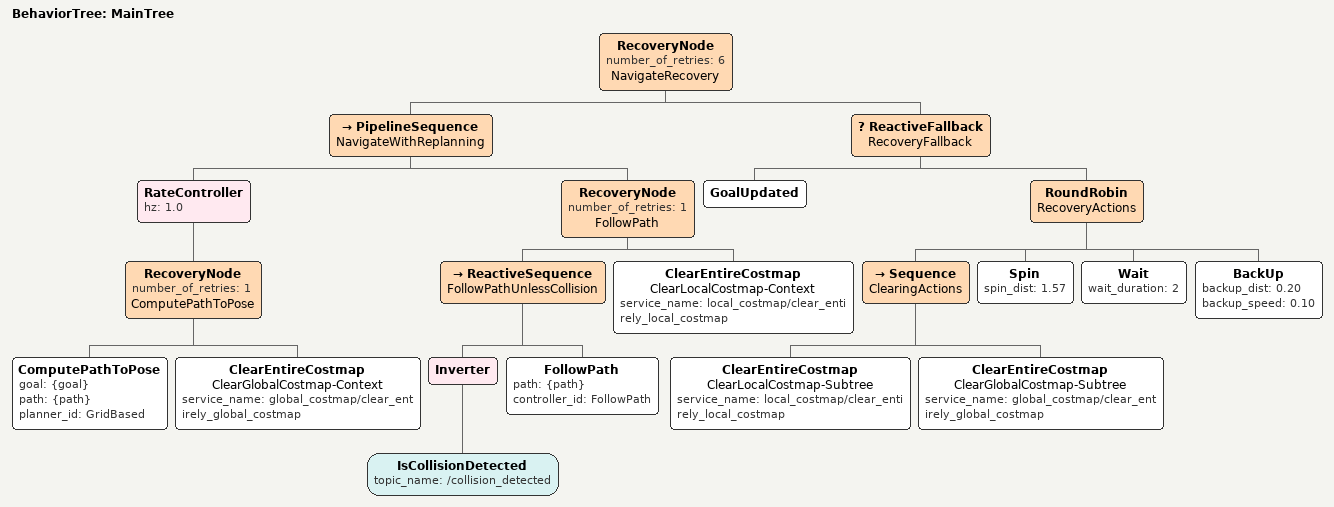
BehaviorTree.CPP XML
<root main_tree_to_execute="MainTree">
  <BehaviorTree ID="MainTree">
    <RecoveryNode number_of_retries="6" name="NavigateRecovery">
      <PipelineSequence name="NavigateWithReplanning">
        <RateController hz="1.0">
          <RecoveryNode number_of_retries="1" name="ComputePathToPose">
            <ComputePathToPose goal="{goal}" path="{path}" planner_id="GridBased"/>
            <ClearEntireCostmap name="ClearGlobalCostmap-Context" service_name="global_costmap/clear_entirely_global_costmap"/>
          </RecoveryNode>
        </RateController>
        <RecoveryNode number_of_retries="1" name="FollowPath">
          <ReactiveSequence name="FollowPathUnlessCollision">
            <Inverter>
              <IsCollisionDetected topic_name="/collision_detected"/>
            </Inverter>
            <FollowPath path="{path}" controller_id="FollowPath"/>
          </ReactiveSequence>
          <ClearEntireCostmap name="ClearLocalCostmap-Context" service_name="local_costmap/clear_entirely_local_costmap"/>
        </RecoveryNode>
      </PipelineSequence>
      <ReactiveFallback name="RecoveryFallback">
        <GoalUpdated/>
        <RoundRobin name="RecoveryActions">
          <Sequence name="ClearingActions">
            <ClearEntireCostmap name="ClearLocalCostmap-Subtree" service_name="local_costmap/clear_entirely_local_costmap"/>
            <ClearEntireCostmap name="ClearGlobalCostmap-Subtree" service_name="global_costmap/clear_entirely_global_costmap"/>
          </Sequence>
          <Spin spin_dist="1.57"/>
          <Wait wait_duration="2"/>
          <BackUp backup_dist="0.20" backup_speed="0.10"/>
        </RoundRobin>
      </ReactiveFallback>
    </RecoveryNode>
  </BehaviorTree>
</root>
